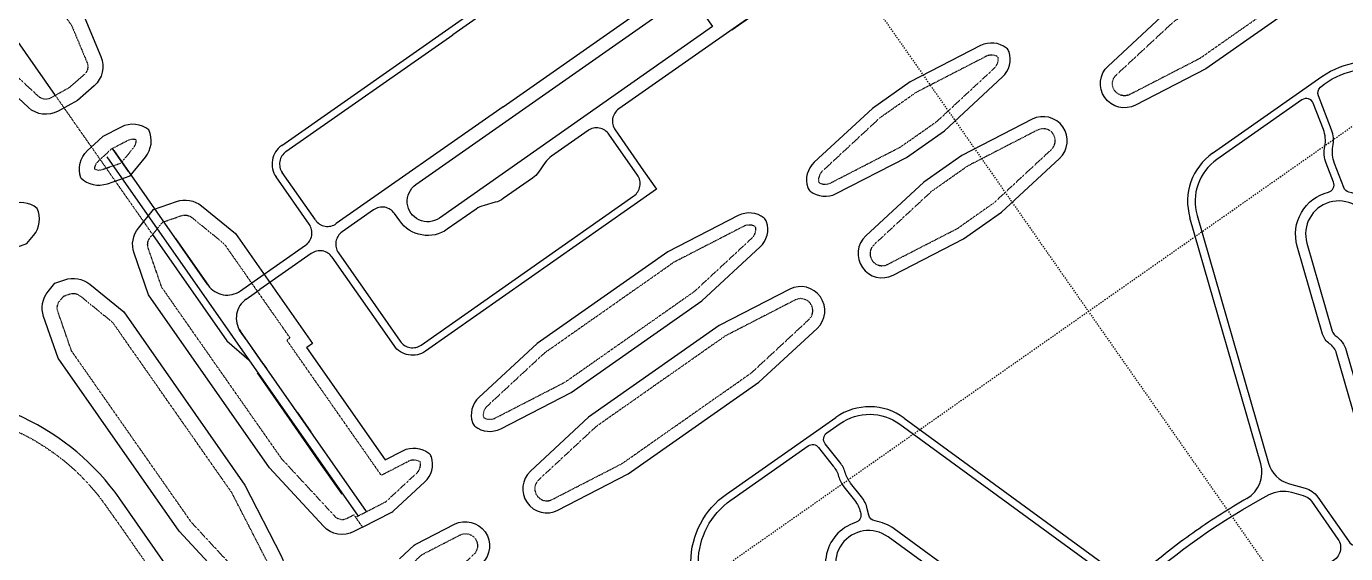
# Model space of a CAD drawing. Header units: millimetres. Extents: x 152904052 to 153933663, y 538271515 to 539240469.
# Drawn here: x 153552175 to 153565325, y 539089405 to 539094653 of the extents above; entities that cross this region are included whole.
import ezdxf

# ---------------------------------------------------------------- set-up
doc = ezdxf.new("R2010")
doc.units = ezdxf.units.MM
doc.linetypes.add('HIDDEN', pattern=[5.08, 2.54, -2.54])
doc.layers.add('BORD', color=7, linetype='Continuous')

msp = doc.modelspace()

# ---------------------------------------------------------------- linework, layer by layer
at = {"layer": 'BORD', "color": 8, "linetype": 'HIDDEN', "ltscale": 5}
for p, q in [((153513611.8, 539057402), (153636484.6, 539143438.5)), ((153528346.4, 539140965.7), (153579968.2, 539067242))]:
    msp.add_line(p, q, dxfattribs=at)
at = {"layer": 'BORD', "color": 133, "ltscale": 10}
msp.add_line((153558781.8, 539094986.2), (153559015.5, 539094652.5), dxfattribs=at)
at = {"layer": 'BORD', "color": 133, "linetype": 'HIDDEN'}
msp.add_line((153555455.8, 539089766.3), (153555525.3, 539089667.1), dxfattribs=at)
at = {"layer": 'BORD', "color": 133, "ltscale": 10, "flags": 128}
for points in [[(153554719.6, 539093467.9), (153559526.7, 539096833.9)], [(153559569.7, 539096772.4), (153556425.4, 539094570.8)], [(153559207.1, 539094620.3), (153560727.5, 539095684.8)], [(153554762.6, 539093406.4), (153556425.4, 539094570.8)], [(153556927.3, 539093854), (153555264.4, 539092689.7)], [(153552976.7, 539093354.8), (153554606.8, 539091026.8)], [(153552976.7, 539093354.8), (153555480.5, 539089779)], [(153553194, 539093210.1), (153553193.9, 539093210), (153553062.9, 539093396.1), (153553033.6, 539093438.6), (153553033.9, 539093438.7)], [(153553984.5, 539092081.1), (153553048.9, 539093417.3)], [(153555055.5, 539092726.5), (153554725.7, 539093197.5)], [(153558327.6, 539093217), (153558456.7, 539093032.7)], [(153554994.1, 539092683.5), (153554664.3, 539093154.5)], [(153564480.2, 539090297.8), (153563772.7, 539092749.1)], [(153553433, 539092581.1), (153554173.8, 539091523.1), (153554394.6, 539091329.8)], [(153553660.8, 539092543.4), (153553987.8, 539092076.5)], [(153554445.3, 539092116.1), (153554957.3, 539092474.6)], [(153555014.6, 539092392.7), (153554502.7, 539092034.2)], [(153554308.1, 539092020), (153554445.3, 539092116.1)], [(153554365.4, 539091938.1), (153554502.7, 539092034.2)], [(153554364.8, 539091538), (153554322.7, 539091595.5), (153554299.2, 539091630.1), (153554291, 539091643.4)], [(153555565.8, 539089822.8), (153554309, 539091617.8)], [(153554534.8, 539091295), (153554452.3, 539091412.3), (153554420.8, 539091458.1)], [(153560924.3, 539090754.6), (153562985.7, 539089251.4)]]:
    msp.add_lwpolyline(points, dxfattribs=at)
at = {"layer": 'BORD', "color": 133, "ltscale": 10}
for points in [[(153562546, 539096170.8), (153562262.1, 539096576.3, 0.4142136), (153562053.2, 539096613.1), (153558080.5, 539093831.4, 0.4142136), (153558043.7, 539093622.5), (153558327.6, 539093217)], [(153563999.2, 539093390.5), (153565089.3, 539094153.8, -0.5144819), (153566370.5, 539093701.4), (153566407.2, 539093574.5, 0.5144819), (153566637.3, 539093493.2), (153568253.5, 539094624.9)], [(153565358.4, 539093003.6, -0.2450331), (153565306.3, 539093049.3), (153565213.1, 539093290, -0.1430661), (153565198.7, 539093457.6, 0.1430661), (153565184.4, 539093625.3), (153565053.4, 539093963.5, -0.3184761), (153565074.6, 539094047.6, -0.5452857), (153566298.5, 539093680.6), (153567071.5, 539091002.5, -0.3205836), (153566955.3, 539090673.5), (153566889.2, 539090627.2, 0.2466967), (153566793.2, 539090441.2), (153566796.9, 539089958.5, -0.364906), (153566673.5, 539089809.7, 0.002609), (153566614, 539089798.7, -0.3875758), (153566384.3, 539089939.6), (153565907.2, 539091592.5, -0.1741577), (153565914.7, 539091710.5, 0.1741577), (153565922.3, 539091828.6), (153565669.3, 539092705.2, 0.2686326), (153565358.4, 539093003.6)], [(153565531.2, 539089479.5, -0.0028367), (153565592.4, 539089503.8, 0.3875758), (153565711.7, 539089745.5), (153565234.6, 539091398.3, 0.1741577), (153565165.3, 539091494.2, -0.1741577), (153565096, 539091590.1), (153564843, 539092466.7, -0.4256202), (153565153, 539093003.4, 0.4520222), (153565205, 539093103.3), (153565132.1, 539093291.5, -0.1430661), (153565117.7, 539093459.1, 0.1430661), (153565103.4, 539093626.7), (153565002.3, 539093887.8, 0.4867945), (153564889.3, 539093922.2), (153564042.3, 539093329.1, 0.3205845), (153563844.8, 539092769.9), (153564556.1, 539090305.6, 0.2612696), (153564765, 539090099.4), (153564922.1, 539090056.4, -0.1748396), (153565046.9, 539089968.4), (153565352.2, 539089532.5, 0.3492627), (153565531.2, 539089479.5)], [(153556291.4, 539092745, -1), (153556057.7, 539093078.8)], [(153566615.4, 539089697.6, -0.370763), (153566288.2, 539089911.9), (153565811.1, 539091564.7, -0.1741577), (153565823, 539091750.3, 0.1741577), (153565826.2, 539091800.9), (153565573.2, 539092677.4, 0.9999996), (153564939.1, 539092494.4), (153565192.1, 539091617.9, 0.1741577), (153565221.8, 539091576.8, -0.1741577), (153565330.7, 539091426.1), (153565807.8, 539089773.3, -0.3744382), (153565641.5, 539089416)], [(153556153.5, 539091420, -0.4142136), (153555840.1, 539091475.2), (153555223.5, 539092355.8, 0.4142136), (153555014.6, 539092392.7), (153554502.7, 539092034.2)], [(153559141, 539088639.1, -0.5144819), (153559154, 539089997.8), (153560244.1, 539090761.1)], [(153560337.4, 539090210.4, 0.0979665), (153560284.1, 539090314), (153560138, 539090498.3, -0.4317449), (153560153.7, 539090606.3), (153560287.1, 539090699.7, -0.3205836), (153560880.1, 539090694), (153562952.5, 539089182.8, -0.2612696), (153563074.8, 539088915.9), (153563061.5, 539088753.6, 0.1748396), (153563101.4, 539088606.2), (153563406.7, 539088170.3, -0.3492627), (153563395.3, 539087983.9, 0.0028367), (153563351.5, 539087934.7, -0.3875758), (153563083.6, 539087905.3), (153561693.6, 539088918.8, -0.1741577), (153561627.2, 539089016.8, 0.1741577), (153561560.8, 539089114.7), (153560823.6, 539089652.3, 0.120918), (153560634, 539089730.1, -0.3068064), (153560572.1, 539089787), (153560557, 539089851.2, 0.1102024), (153560500, 539089968.8), (153560390.6, 539090106.9, -0.0979665), (153560337.4, 539090210.4)], [(153560440.7, 539089714.8, 0.6150198), (153560316.9, 539088957.4), (153561054.1, 539088419.8, 0.1741577), (153561167.6, 539088386.5, -0.1741577), (153561281.1, 539088353.3), (153562671.1, 539087339.7, -0.3875758), (153562725, 539087075.5, 0.002609), (153562694.2, 539087023.4, -0.364906), (153562512.3, 539086958.4), (153561975.7, 539087158.3, 0.2466967), (153561768.1, 539087131.8), (153561722.9, 539087100.2, -0.3205836), (153561374.1, 539087103.5), (153559185.1, 539088699.7, -0.5144828), (153559197, 539089936.4), (153559969.1, 539090477, -0.3968969), (153560070.9, 539090462.2), (153560218, 539090276.6, -0.0979665), (153560271.3, 539090173, 0.0979665), (153560324.6, 539090069.5), (153560430.9, 539089935.4, -0.1102024), (153560487.8, 539089817.8), (153560491.1, 539089803.6, -0.3925121), (153560440.7, 539089714.8)], [(153569170.7, 539089610.5, 0.4821313), (153562008.1, 539084295.2)], [(153563415.1, 539087856.4, -0.3715967), (153563024.6, 539087824.5), (153561634.7, 539088838.1, -0.1741577), (153561530.3, 539088991.9, 0.1741577), (153561501.9, 539089033.9), (153560764.7, 539089571.5, 1), (153560375.8, 539089038.2), (153561113, 539088500.6, 0.1741577), (153561161.6, 539088486.4, -0.1741577), (153561340.1, 539088434.1), (153562730, 539087420.5, -0.3736295), (153562818, 539087037, -0.3736295)]]:
    msp.add_lwpolyline(points, format="xyb", dxfattribs=at)
at = {"layer": 'BORD', "color": 137}
for points in [[(153552194.4, 539093845.9), (153551890, 539094126.6), (153551316.7, 539094945.3), (153551075.8, 539095289.3), (153550932.5, 539095703.2, -0.2542814), (153550973.2, 539095948.2), (153551125.1, 539096143), (153551360.1, 539096219.1, -0.2542814), (153551604.3, 539096173.6), (153551944.1, 539095897.3), (153552243.3, 539095470.1), (153552758.3, 539094734.5), (153552917.9, 539094352.6)], [(153552917.9, 539094352.6, -0.3225484), (153552850.5, 539094062.3), (153552684, 539093916.7), (153552490.2, 539093810, -0.3225484), (153552194.4, 539093845.9)], [(153552716.8, 539093146, 0.2821715), (153552982.3, 539093087.6), (153553209.4, 539093166.3), (153553361.1, 539093352.8, 0.2822389), (153553397, 539093622.3)], [(153553397, 539093622.3, 0.297391), (153553119.7, 539093651), (153552936.1, 539093556.6), (153552854.6, 539093481.2)], [(153552716.8, 539093146, -0.2974617), (153552784.6, 539093416.4), (153552854.6, 539093481.2)], [(153552282.9, 539092842.2, 0.2974617), (153552005.7, 539092871), (153551938.8, 539092836.6), (153551883.6, 539092785.4, 0.2974617), (153551815.8, 539092515.1)], [(153551815.8, 539092515.1, 0.2821716), (153552081.2, 539092456.7), (153552180.7, 539092491.1), (153552247, 539092572.8, 0.2821715), (153552282.9, 539092842.2)], [(153553391.4, 539091982.4), (153553248, 539092396.2, -0.2595995), (153553292, 539092645.3), (153553443.6, 539092831.9), (153553670.7, 539092910.6, -0.2595993), (153553919.8, 539092866.6), (153554259.7, 539092590.4)], [(153554259.7, 539092590.4), (153555025.4, 539091496.8), (153554969.9, 539091458), (153554968.1, 539091456.7), (153555751.1, 539090338.4), (153555928.5, 539090429.6, -0.2931898), (153556186.4, 539090404.8, -0.0735936), (153556201.7, 539090388.7)], [(153552490.3, 539091351.5), (153552347, 539091765.3, -0.2595993), (153552390.9, 539092014.4), (153552457.3, 539092096.1), (153552556.7, 539092130.5, -0.2595993), (153552805.8, 539092086.6), (153553145.6, 539091810.3)], [(153555525.3, 539089667.1), (153555440.4, 539089623.5, -0.3366091), (153555136.7, 539089677), (153554598.8, 539090258.1), (153553391.4, 539091982.4)], [(153553145.6, 539091810.3), (153554353, 539090086), (153554715.1, 539089381.7, -0.3366091), (153554661.5, 539089078), (153554606.3, 539089026.9), (153554539.4, 539088992.5, -0.3366091), (153554235.7, 539089046.1), (153553697.7, 539089627.2), (153552490.3, 539091351.5)], [(153550911.4, 539090520.6), (153552850, 539087751.8, 0.4142136), (153553476.8, 539087641.3), (153554017.4, 539088019.9, 0.374922), (153554097.9, 539088345.4), (153553735.9, 539089049.6), (153553105.3, 539089950.2, 0.1316525), (153552141.7, 539090758.8), (153551141.7, 539091225.1)], [(153555525.3, 539089667.1), (153555818.8, 539089818, 0.0681427), (153555835.7, 539089829.8), (153556146.7, 539090117.8, 0.2931898), (153556211.7, 539090368.8, 0.0735936), (153556201.7, 539090388.7, 0.0735936)], [(153555895.3, 539089352.3), (153556041.3, 539089487.5, -0.0681867), (153556058.2, 539089499.3), (153556441.8, 539089696.4, -0.8723318), (153556714.6, 539089306.9), (153556398.2, 539089013.9, -0.0681867), (153556381.3, 539089002), (153556204.2, 539088911.1)]]:
    msp.add_lwpolyline(points, format="xyb", dxfattribs=at)
for points in [[(153565815.3, 539095679.3), (153565235.8, 539095142.6), (153563933.3, 539094230.6), (153563230.8, 539093869.6, -0.8723318), (153562958, 539094259.1), (153563537.6, 539094795.8), (153564840, 539095707.8), (153565542.6, 539096068.9, -0.8723318)], [(153560984.5, 539094100.8), (153560607.7, 539093836.9), (153560028.2, 539093300.2, 0.2931898), (153559963.2, 539093049.3, 0.1479887), (153559988.5, 539093013.3, 0.2931898), (153560246.5, 539092988.5), (153560949, 539093349.5), (153561325.8, 539093613.4), (153561905.4, 539094150.1, 0.2931898), (153561970.3, 539094401, 0.1479887), (153561945.1, 539094437.1, 0.2931898), (153561687.1, 539094461.8)], [(153560814.3, 539092177.5), (153561516.8, 539092538.6), (153561893.7, 539092802.4), (153562473.2, 539093339.1, 0.8723318), (153562200.4, 539093728.7), (153561497.9, 539093367.6), (153561121.1, 539093103.8), (153560541.5, 539092567.1, 0.8723318)], [(153558909.3, 539091921.3), (153559488.9, 539092458, 0.2931898), (153559553.8, 539092708.9, 0.1479887), (153559528.6, 539092745, 0.2931898), (153559270.6, 539092769.8), (153558568, 539092408.7), (153557265.6, 539091496.7), (153556686, 539090960, 0.2931898), (153556621.1, 539090709.1, 0.1479887), (153556646.3, 539090673.1, 0.2931898), (153556904.3, 539090648.3), (153557606.9, 539091009.4)], [(153557472.2, 539089837.4), (153558174.7, 539090198.4), (153559477.2, 539091110.4), (153560056.7, 539091647.1, 0.8723318), (153559783.9, 539092036.6), (153559081.4, 539091675.6), (153557778.9, 539090763.6), (153557199.4, 539090226.9, 0.8723318)]]:
    msp.add_lwpolyline(points, format="xyb", close=True, dxfattribs=at)
at = {"layer": 'BORD', "color": 133, "linetype": 'HIDDEN', "flags": 128}
for points in [[(153552296.1, 539093956.2), (153552003.6, 539094225.9), (153551439.6, 539095031.3), (153551210.7, 539095358.2), (153551074.2, 539095752.3, -0.2542814), (153551091.5, 539095855.9), (153551215.1, 539096014.4), (153551406.4, 539096076.4, -0.2542814), (153551509.7, 539096057.2), (153551833.3, 539095794.1), (153552120.4, 539095384.1), (153552626.2, 539094661.8), (153552779.5, 539094294.7)], [(153552779.5, 539094294.7, -0.3225484), (153552751.7, 539094175.2), (153552597.4, 539094040.3), (153552417.9, 539093941.4, -0.3225484), (153552296.1, 539093956.2, -0.3225484)], [(153553269.1, 539093524, 0.2006307), (153553188.3, 539093517.6), (153553023, 539093432.6), (153552941.5, 539093357.2), (153552886.5, 539093306.3, 0.2007007), (153552852.9, 539093232.6)], [(153552852.9, 539093232.6, 0.1891574), (153552933.2, 539093229.3), (153553120, 539093294), (153553244.7, 539093447.4, 0.1892197), (153553269.1, 539093524)], [(153553526.3, 539092051.3), (153553389.8, 539092445.3, -0.2595995), (153553408.4, 539092550.7), (153553533, 539092704.1), (153553719.8, 539092768.8, -0.2595993), (153553825.2, 539092750.3), (153554148.8, 539092487.2)], [(153555455.8, 539089766.3), (153555758.6, 539089921.9), (153556065.2, 539090205.9, 0.2627205), (153556101.2, 539090318.2, 0.2627205), (153555983.3, 539090322.8), (153555712.8, 539090183.9), (153554770.5, 539091529.6), (153554803.3, 539091552.5), (153554148.8, 539092487.2)], [(153553526.3, 539092051.3), (153554715.8, 539090352.5), (153555246.8, 539089778.9, 0.3366091), (153555371.9, 539089756.9), (153555438.5, 539089791.1), (153555455.8, 539089766.3)], [(153552625.2, 539091420.4), (153552488.7, 539091814.4, -0.2595993), (153552507.3, 539091919.8), (153552546.7, 539091968.3), (153552605.8, 539091988.8, -0.2595993), (153552711.2, 539091970.2), (153553034.8, 539091707.2)], [(153552625.2, 539091420.4), (153553814.7, 539089721.6), (153554345.7, 539089148, 0.3366091), (153554470.8, 539089125.9), (153554519.5, 539089150.9), (153554559.6, 539089188.1, 0.3366091), (153554581.7, 539089313.2), (153554224.3, 539090008.4), (153554118.3, 539090159.7)], [(153555964.8, 539089253), (153556118.4, 539089395.3), (153556496.7, 539089589.7, -0.8723318), (153556633, 539089394.9), (153556321, 539089106), (153556134.8, 539089010.3)]]:
    msp.add_lwpolyline(points, format="xyb", dxfattribs=at)
for points in [[(153565733.8, 539095767.4), (153565160.3, 539095236.2), (153563871.2, 539094333.6), (153563175.9, 539093976.3, -0.8723318), (153563039.6, 539094171.1), (153563613.1, 539094702.2), (153564902.2, 539095604.8), (153565597.4, 539095962.1, -0.8723318)], [(153561046.7, 539093997.8), (153560683.3, 539093743.3), (153560109.7, 539093212.2, 0.2627205), (153560073.7, 539093099.9, 0.2627205), (153560191.6, 539093095.2), (153560886.9, 539093452.5), (153561250.3, 539093707), (153561823.8, 539094238.1, 0.2627205), (153561859.8, 539094350.5, 0.2627205), (153561741.9, 539094355.1)], [(153560759.4, 539092284.3), (153561454.7, 539092641.6), (153561818.1, 539092896), (153562391.7, 539093427.2, 0.8723318), (153562255.3, 539093621.9), (153561560, 539093264.7), (153561196.6, 539093010.2), (153560623.1, 539092479.1, 0.8723318)], [(153558833.8, 539092014.9), (153559407.3, 539092546.1, 0.2627205), (153559443.3, 539092658.4, 0.2627205), (153559325.4, 539092663), (153558630.2, 539092305.7), (153557341.1, 539091403.1), (153556767.6, 539090872, 0.2627205), (153556731.6, 539090759.7, 0.2627205), (153556849.5, 539090755), (153557544.7, 539091112.3)], [(153557417.3, 539089944.1), (153558112.6, 539090301.4), (153559401.6, 539091204), (153559975.2, 539091735.1, 0.8723318), (153559838.8, 539091929.9), (153559143.5, 539091572.6), (153557854.5, 539090670), (153557280.9, 539090138.9, 0.8723318)]]:
    msp.add_lwpolyline(points, format="xyb", close=True, dxfattribs=at)
at = {"layer": 'BORD', "color": 133, "linetype": 'Continuous', "lineweight": 30}
msp.add_lwpolyline([(153551117, 539095888.7), (153552463.1, 539093966.3)], dxfattribs=at)
at = {"layer": 'BORD', "color": 133, "ltscale": 10}
for points in [[(153556057.7, 539093078.8), (153558781.8, 539094986.2)], [(153556927.3, 539093854), (153558488.2, 539094947)], [(153559015.5, 539094652.5), (153556291.4, 539092745)], [(153558456.7, 539093032.7), (153556153.5, 539091420)]]:
    msp.add_lwpolyline(points, dxfattribs=at)
at = {"layer": 'BORD', "color": 133, "linetype": 'HIDDEN', "flags": 128}
for points in [[(153552463.1, 539093966.3), (153553433, 539092581.1)], [(153554118.3, 539090159.7), (153553034.8, 539091707.2)], [(153552069.7, 539090627.7), (153552172, 539090577), (153552247.2, 539090537), (153552350.8, 539090472.6), (153552439.7, 539090412.6), (153552520.1, 539090352.9), (153552589.2, 539090296.1), (153552652.1, 539090240.6), (153552698.2, 539090197.1), (153552753.1, 539090140.5), (153552824.3, 539090063.2), (153552875.7, 539090003.9)], [(153553839.2, 539088078), (153553932.3, 539088144), (153553946.6, 539088155.3), (153553956.6, 539088166.7), (153553965.8, 539088181.4), (153553970.6, 539088194.8), (153553972.3, 539088207.9), (153553973.5, 539088224.6), (153553971, 539088240.1), (153553965.7, 539088263), (153553959.7, 539088282.7), (153553948.1, 539088307.9), (153553866.6, 539088468.6), (153553701.3, 539088785.9), (153553614.2, 539088956.6), (153553604.3, 539088974.8), (153553591.8, 539088993.4), (153553459.9, 539089180.6), (153553280.8, 539089436.8), (153553112.4, 539089678.6), (153552960.7, 539089892), (153552916.5, 539089952.2), (153552889, 539089988), (153552875.7, 539090003.9)]]:
    msp.add_lwpolyline(points, dxfattribs=at)
at = {"layer": 'BORD', "color": 133, "ltscale": 10}
for points in [[(153557773.3, 539093616.3), (153557408.4, 539093360.8, 0.0874887), (153557347, 539093299.4), (153557280.2, 539093203.9, -0.0874887), (153557218.8, 539093142.6), (153556927.7, 539092938.7, -0.0874887), (153556849, 539092902), (153556736.5, 539092871.9, 0.0874887), (153556657.8, 539092835.2), (153556369.6, 539092633.4, -0.4142136), (153555896.1, 539092716.9), (153555844.5, 539092790.6, 0.4142136), (153555635.5, 539092827.4), (153555321.8, 539092607.8, 0.4142136), (153555285, 539092398.9), (153555901.6, 539091518.3, 0.4142136), (153556110.5, 539091481.4), (153558229.3, 539092965.1, 0.4142136), (153558266.2, 539093174), (153557982.3, 539093579.5, 0.4142136)], [(153564985.5, 539089925.4), (153565248.3, 539089550, -0.4626432), (153565190.5, 539089328.8, 0.0814173), (153563653.4, 539088252.5, -0.4626432), (153563425.7, 539088273.8), (153563162.9, 539088649.2, -0.1748396), (153563136.3, 539088747.5), (153563146.2, 539088869.6, -0.1916837), (153563244.8, 539089068.4, -0.0605189), (153564563.6, 539089991.8, -0.1916837), (153564784.1, 539090016.4), (153564902.3, 539089984, -0.1748396)]]:
    msp.add_lwpolyline(points, format="xyb", close=True, dxfattribs=at)
at = {"layer": 'BORD', "color": 133, "ltscale": 10, "flags": 128}
for points in [[(153554719.6, 539093467.9, 0.4142136), (153554664.3, 539093154.5)], [(153554762.6, 539093406.4, 0.4142136), (153554725.7, 539093197.5)], [(153563999.2, 539093390.5, 0.3205836), (153563772.7, 539092749.1)], [(153554957.3, 539092474.6, 0.4142136), (153554994.1, 539092683.5)], [(153555055.5, 539092726.5, 0.4142136), (153555264.4, 539092689.7)], [(153553987.8, 539092076.5, 0.4142136), (153554308.1, 539092020)], [(153554365.4, 539091938.1, 0.4142136), (153554309, 539091617.8)], [(153560924.3, 539090754.6, 0.3205836), (153560244.1, 539090761.1)], [(153564341.5, 539089954.5, 0.3453719), (153564480.2, 539090297.8)], [(153564341.5, 539089954.5, 0.0223173), (153563833.2, 539089631.5)], [(153563833.2, 539089631.5, 0.0223173), (153563355.8, 539089264.3)]]:
    msp.add_lwpolyline(points, format="xyb", dxfattribs=at)
at = {"layer": 'BORD', "color": 133}
for points in [[(153554534.8, 539091295), (153554567.1, 539091249.1)], [(153555321.8, 539089997.3), (153555088.6, 539090326.8), (153554796.9, 539090745.2), (153554478, 539091203.5)], [(153554872.5, 539090813), (153555009.3, 539090616.2), (153555009.5, 539090617.3)]]:
    msp.add_lwpolyline(points, dxfattribs=at)

doc.saveas('drawing.dxf')
